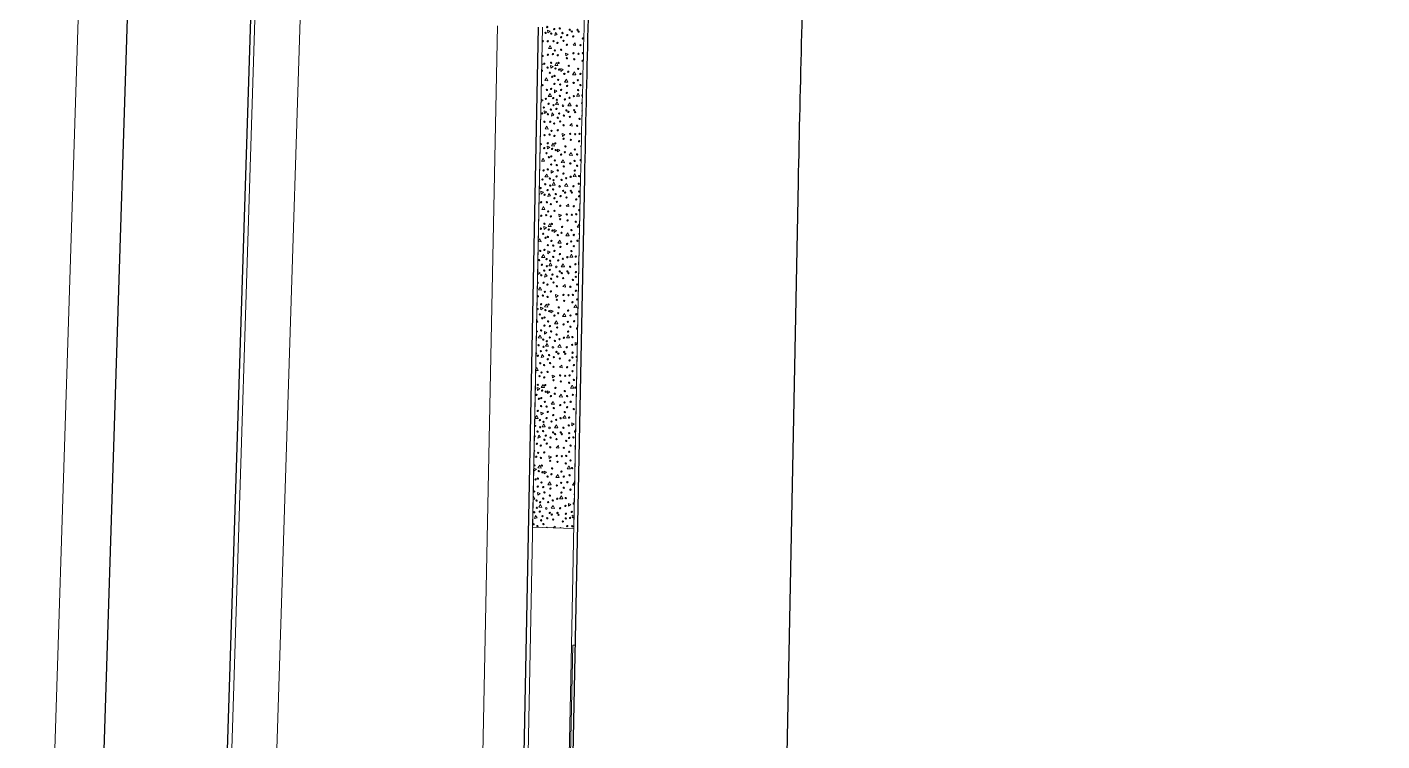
# Model space of a CAD drawing. Extents: x 2536801 to 2538856, y 7112140 to 7131569.
# Drawn here: x 2537932.8 to 2538262.4, y 7119665.7 to 7119839.3 of the extents above; entities that cross this region are included whole.
import ezdxf

# ---------------------------------------------------------------- set-up
doc = ezdxf.new("R2010")
doc.units = 0
doc.header["$LTSCALE"] = 100
doc.header["$MEASUREMENT"] = 0
for name, color, linetype, lineweight in [('D_BOC_FR', 3, 'Continuous', 13), ('D_CTB_1', 2, 'Continuous', 0), ('D_EOS_ML', 7, 'Continuous', 30), ('D_EOT_ML', 7, 'Continuous', 13), ('D_FOC_FR', 3, 'Continuous', 30), ('D_MBGF', 20, 'Continuous', 0), ('D_RIPRAP_1', 7, 'Continuous', 0)]:
    doc.layers.add(name, color=color, linetype=linetype, lineweight=lineweight)
doc.linetypes.add('mbgf', pattern='A,1,-0.5,[46,dgnlstyle-BGELINES.shx,S=0.008,R=0,X=0,Y=0],-0.5,1', length=3)

msp = doc.modelspace()

# ---------------------------------------------------------------- linework, layer by layer
at = {"layer": 'D_BOC_FR', "lineweight": 0}
for p, q in [((2538052.68, 7119041.43), (2538065.54, 7119689.04)), ((2538065.54, 7119689.04), (2538066.2, 7119689.02))]:
    msp.add_line(p, q, dxfattribs=at)
at = {"layer": 'D_CTB_1', "linetype": 'Continuous', "lineweight": 0, "ltscale": 0.025}
for p, q in [((2537937.91, 7118262.38), (2538010.07, 7120527.23)), ((2538040.82, 7118964.46), (2538058.19, 7119839.32)), ((2538065.2, 7119689.05), (2538067.46, 7119802.78))]:
    msp.add_line(p, q, dxfattribs=at)
at = {"layer": 'D_CTB_1', "linetype": 'Continuous', "lineweight": 0, "ltscale": 0.025, "extrusion": (0, 0, -1)}
msp.add_arc((-2544117.27, 7119682.67), 6051, 1.137409, 1.824925, dxfattribs=at)
at = {"layer": 'D_EOS_ML'}
for p, q in [((2537858.55, 7116745.35), (2538220.42, 7128102.78)), ((2537888.54, 7116744.4), (2538250.41, 7128101.82)), ((2538037.33, 7118839.46), (2538057.19, 7119839.34))]:
    msp.add_line(p, q, dxfattribs=at)
at = {"layer": 'D_EOT_ML'}
for p, q in [((2537846.56, 7116745.74), (2538208.43, 7128103.16)), ((2537900.53, 7116744.02), (2538262.4, 7128101.44)), ((2538047.19, 7119839.66), (2538027.34, 7118839.78))]:
    msp.add_line(p, q, dxfattribs=at)
at = {"layer": 'D_FOC_FR'}
for p, q in [((2538053.35, 7119041.42), (2538068.46, 7119802.76)), ((2538106.27, 7119087.56), (2538120.45, 7119801.73))]:
    msp.add_line(p, q, dxfattribs=at)
at = {"layer": 'D_FOC_FR', "extrusion": (0, 0, -1)}
for radius in [6050, 5998]:
    msp.add_arc((-2544117.27, 7119682.67), radius, 1.137409, 1.824925, dxfattribs=at)
at = {"layer": 'D_MBGF', "linetype": 'mbgf', "lineweight": 13, "ltscale": 0.025}
for p, q in [((2538064.97, 7119677.06), (2538065.2, 7119689.05)), ((2538064.47, 7119652.06), (2538064.97, 7119677.06))]:
    msp.add_line(p, q, dxfattribs=at)
at = {"layer": 'D_RIPRAP_1', "color": 7, "lineweight": 0}
for p, q in [((2538055.77, 7119717.7), (2538058.19, 7119839.32)), ((2538067.46, 7119802.78), (2538065.77, 7119717.38)), ((2538065.77, 7119717.38), (2538055.77, 7119717.7))]:
    msp.add_line(p, q, dxfattribs=at)
at = {"layer": 'D_RIPRAP_1', "color": 7, "linetype": 'Continuous', "lineweight": 0}
for p, q in [((2538065.6, 7119834.98), (2538066.12, 7119835.48)), ((2538066.18, 7119834.85), (2538065.6, 7119834.98)), ((2538066.12, 7119835.48), (2538066.18, 7119834.85)), ((2538064.79, 7119815.39), (2538065.3, 7119815.89)), ((2538065.37, 7119815.26), (2538064.79, 7119815.39)), ((2538065.3, 7119815.89), (2538065.37, 7119815.26)), ((2538063.97, 7119795.81), (2538064.49, 7119796.31)), ((2538064.55, 7119795.68), (2538063.97, 7119795.81)), ((2538064.49, 7119796.31), (2538064.55, 7119795.68)), ((2538063.16, 7119776.22), (2538063.68, 7119776.72)), ((2538063.74, 7119776.09), (2538063.16, 7119776.22)), ((2538063.68, 7119776.72), (2538063.74, 7119776.09)), ((2538062.35, 7119756.64), (2538062.87, 7119757.14)), ((2538062.93, 7119756.51), (2538062.35, 7119756.64)), ((2538062.87, 7119757.14), (2538062.93, 7119756.51)), ((2538061.54, 7119737.05), (2538062.05, 7119737.55)), ((2538062.12, 7119736.92), (2538061.54, 7119737.05)), ((2538062.05, 7119737.55), (2538062.12, 7119736.92)), ((2538060.8, 7119717.54), (2538061.24, 7119717.97)), ((2538061.24, 7119717.97), (2538061.28, 7119717.52))]:
    msp.add_line(p, q, dxfattribs=at)
at = {"layer": 'D_RIPRAP_1', "color": 7, "linetype": 'Continuous', "lineweight": 0, "flags": 128}
for points in [[(2538059.47, 7119837.92), (2538059.43, 7119838.59), (2538060.05, 7119838.35)], [(2538061.77, 7119837.51), (2538061.14, 7119837.3), (2538061.34, 7119838.05)], [(2538060.38, 7119834.14), (2538059.6, 7119834.17), (2538060.04, 7119834.86)], [(2538061.92, 7119830), (2538061.14, 7119830.03), (2538061.58, 7119830.73)], [(2538063.83, 7119832.35), (2538063.79, 7119833.02), (2538064.41, 7119832.78)], [(2538060.2, 7119829.32), (2538060.16, 7119829.99), (2538060.78, 7119829.75)], [(2538062.66, 7119828.58), (2538062.62, 7119829.25), (2538063.24, 7119829.01)], [(2538066.27, 7119827.71), (2538065.49, 7119827.75), (2538065.93, 7119828.44)], [(2538059.5, 7119826.31), (2538058.72, 7119826.34), (2538059.16, 7119827.04)], [(2538061.1, 7119823.39), (2538061.07, 7119824.06), (2538061.68, 7119823.82)], [(2538064.34, 7119825.94), (2538063.56, 7119825.97), (2538064, 7119826.66)], [(2538060.36, 7119822.47), (2538059.58, 7119822.5), (2538060.02, 7119823.2)], [(2538062.09, 7119820.46), (2538061.31, 7119820.49), (2538061.75, 7119821.19)], [(2538065.14, 7119820.2), (2538064.36, 7119820.23), (2538064.8, 7119820.93)], [(2538067.19, 7119822.53), (2538066.41, 7119822.56), (2538066.85, 7119823.25)], [(2538058.66, 7119818.34), (2538058.62, 7119819.01), (2538059.24, 7119818.77)], [(2538060.96, 7119817.93), (2538060.33, 7119817.72), (2538060.53, 7119818.47)], [(2538059.57, 7119814.55), (2538058.79, 7119814.58), (2538059.23, 7119815.28)], [(2538061.11, 7119810.41), (2538060.33, 7119810.45), (2538060.77, 7119811.14)], [(2538063.02, 7119812.77), (2538062.98, 7119813.44), (2538063.6, 7119813.2)], [(2538059.38, 7119809.74), (2538059.35, 7119810.41), (2538059.96, 7119810.16)], [(2538061.84, 7119808.99), (2538061.81, 7119809.66), (2538062.42, 7119809.42)], [(2538065.46, 7119808.13), (2538064.68, 7119808.16), (2538065.12, 7119808.85)], [(2538058.68, 7119806.72), (2538057.91, 7119806.76), (2538058.34, 7119807.45)], [(2538060.29, 7119803.81), (2538060.25, 7119804.48), (2538060.87, 7119804.24)], [(2538063.53, 7119806.35), (2538062.75, 7119806.38), (2538063.19, 7119807.08)], [(2538059.55, 7119802.89), (2538058.77, 7119802.92), (2538059.21, 7119803.61)], [(2538061.28, 7119800.88), (2538060.5, 7119800.91), (2538060.94, 7119801.6)], [(2538064.33, 7119800.61), (2538063.55, 7119800.65), (2538063.99, 7119801.34)], [(2538066.38, 7119802.94), (2538065.6, 7119802.97), (2538066.04, 7119803.67)], [(2538057.84, 7119798.75), (2538057.81, 7119799.42), (2538058.42, 7119799.18)], [(2538060.15, 7119798.34), (2538059.51, 7119798.13), (2538059.72, 7119798.88)], [(2538058.76, 7119794.96), (2538057.98, 7119795), (2538058.42, 7119795.69)], [(2538060.29, 7119790.83), (2538059.52, 7119790.86), (2538059.95, 7119791.56)], [(2538062.2, 7119793.18), (2538062.17, 7119793.85), (2538062.78, 7119793.61)], [(2538058.57, 7119790.15), (2538058.54, 7119790.82), (2538059.15, 7119790.58)], [(2538061.03, 7119789.41), (2538060.99, 7119790.08), (2538061.61, 7119789.84)], [(2538064.65, 7119788.54), (2538063.87, 7119788.58), (2538064.31, 7119789.27)], [(2538059.48, 7119784.22), (2538059.44, 7119784.89), (2538060.06, 7119784.65)], [(2538062.71, 7119786.77), (2538061.94, 7119786.8), (2538062.38, 7119787.49)], [(2538058.73, 7119783.3), (2538057.96, 7119783.33), (2538058.4, 7119784.03)], [(2538060.47, 7119781.29), (2538059.69, 7119781.32), (2538060.13, 7119782.02)], [(2538063.51, 7119781.03), (2538062.74, 7119781.06), (2538063.18, 7119781.76)], [(2538065.57, 7119783.36), (2538064.79, 7119783.39), (2538065.23, 7119784.08)], [(2538059.34, 7119778.76), (2538058.7, 7119778.55), (2538058.91, 7119779.3)], [(2538057.94, 7119775.38), (2538057.17, 7119775.41), (2538057.6, 7119776.11)], [(2538059.48, 7119771.24), (2538058.7, 7119771.28), (2538059.14, 7119771.97)], [(2538061.39, 7119773.6), (2538061.35, 7119774.27), (2538061.97, 7119774.03)], [(2538066.59, 7119771.07), (2538065.81, 7119771.11), (2538066.25, 7119771.8)], [(2538057.76, 7119770.57), (2538057.72, 7119771.24), (2538058.34, 7119770.99)], [(2538060.22, 7119769.82), (2538060.18, 7119770.49), (2538060.8, 7119770.25)], [(2538063.83, 7119768.96), (2538063.06, 7119768.99), (2538063.49, 7119769.68)], [(2538058.66, 7119764.64), (2538058.63, 7119765.31), (2538059.24, 7119765.07)], [(2538061.9, 7119767.18), (2538061.12, 7119767.21), (2538061.56, 7119767.91)], [(2538057.92, 7119763.72), (2538057.14, 7119763.75), (2538057.58, 7119764.44)], [(2538059.65, 7119761.71), (2538058.88, 7119761.74), (2538059.31, 7119762.43)], [(2538062.7, 7119761.44), (2538061.92, 7119761.48), (2538062.36, 7119762.17)], [(2538064.75, 7119763.77), (2538063.98, 7119763.8), (2538064.41, 7119764.5)], [(2538058.52, 7119759.17), (2538057.89, 7119758.96), (2538058.09, 7119759.71)], [(2538056.95, 7119750.98), (2538056.91, 7119751.65), (2538057.53, 7119751.41)], [(2538058.67, 7119751.66), (2538057.89, 7119751.69), (2538058.33, 7119752.39)], [(2538060.58, 7119754.01), (2538060.54, 7119754.68), (2538061.16, 7119754.44)], [(2538065.77, 7119751.49), (2538065, 7119751.52), (2538065.43, 7119752.22)], [(2538059.4, 7119750.24), (2538059.37, 7119750.91), (2538059.99, 7119750.67)], [(2538061.09, 7119747.6), (2538060.31, 7119747.63), (2538060.75, 7119748.32)], [(2538063.02, 7119749.37), (2538062.24, 7119749.41), (2538062.68, 7119750.1)], [(2538057.85, 7119745.05), (2538057.81, 7119745.72), (2538058.43, 7119745.48)], [(2538057.11, 7119744.13), (2538056.33, 7119744.16), (2538056.77, 7119744.86)], [(2538058.84, 7119742.12), (2538058.06, 7119742.15), (2538058.5, 7119742.85)], [(2538061.89, 7119741.86), (2538061.11, 7119741.89), (2538061.55, 7119742.59)], [(2538063.94, 7119744.19), (2538063.16, 7119744.22), (2538063.6, 7119744.91)], [(2538065.32, 7119742.39), (2538065.28, 7119743.06), (2538065.9, 7119742.82)], [(2538057.71, 7119739.59), (2538057.07, 7119739.38), (2538057.28, 7119740.12)], [(2538059.76, 7119734.43), (2538059.73, 7119735.1), (2538060.34, 7119734.86)], [(2538056.13, 7119731.39), (2538056.1, 7119732.06), (2538056.71, 7119731.82)], [(2538057.85, 7119732.07), (2538057.08, 7119732.11), (2538057.52, 7119732.8)], [(2538064.96, 7119731.9), (2538064.18, 7119731.94), (2538064.62, 7119732.63)], [(2538058.59, 7119730.65), (2538058.56, 7119731.32), (2538059.17, 7119731.08)], [(2538060.28, 7119728.01), (2538059.5, 7119728.04), (2538059.94, 7119728.74)], [(2538062.21, 7119729.79), (2538061.43, 7119729.82), (2538061.87, 7119730.51)], [(2538057.04, 7119725.47), (2538057, 7119726.14), (2538057.62, 7119725.9)], [(2538063.13, 7119724.6), (2538062.35, 7119724.63), (2538062.79, 7119725.33)], [(2538058.03, 7119722.54), (2538057.25, 7119722.57), (2538057.69, 7119723.26)], [(2538061.07, 7119722.27), (2538060.3, 7119722.31), (2538060.74, 7119723)], [(2538064.51, 7119722.8), (2538064.47, 7119723.47), (2538065.09, 7119723.23)], [(2538056.9, 7119720), (2538056.26, 7119719.79), (2538056.47, 7119720.54)]]:
    msp.add_lwpolyline(points, close=True, dxfattribs=at)
for points in [[(2538058.01, 7119830.63), (2538058.18, 7119830.28), (2538058.01, 7119830.29)], [(2538057.84, 7119821.79), (2538058.31, 7119821.61), (2538057.83, 7119821.25)], [(2538067.64, 7119810.27), (2538067.43, 7119810.28), (2538067.65, 7119810.62)], [(2538057.45, 7119802.04), (2538057.49, 7119802.02), (2538057.44, 7119801.99)], [(2538067.22, 7119790.67), (2538066.62, 7119790.69), (2538067.06, 7119791.39), (2538067.23, 7119791.02)], [(2538057.15, 7119787.26), (2538057.53, 7119787.87), (2538057.87, 7119787.14), (2538057.15, 7119787.17)], [(2538067.04, 7119781.63), (2538066.95, 7119781.56), (2538066.91, 7119782.23), (2538067.05, 7119782.17)], [(2538057, 7119779.83), (2538057.61, 7119779.6), (2538057.03, 7119779.17), (2538057, 7119779.7)], [(2538056.77, 7119768.17), (2538057.06, 7119767.55), (2538056.76, 7119767.57)], [(2538066.66, 7119762.36), (2538066.13, 7119761.97), (2538066.1, 7119762.64), (2538066.66, 7119762.42)], [(2538056.61, 7119760.08), (2538056.8, 7119760.01), (2538056.61, 7119759.87)], [(2538056.53, 7119756.11), (2538056.79, 7119756.52), (2538057.13, 7119755.79), (2538056.53, 7119755.82)], [(2538066.37, 7119747.55), (2538066.31, 7119747.55), (2538066.37, 7119747.63)], [(2538066.22, 7119740.16), (2538066.22, 7119740.22), (2538066.22, 7119740.21)], [(2538056.15, 7119736.58), (2538056.32, 7119736.21), (2538056.14, 7119736.22)], [(2538065.98, 7119727.95), (2538065.5, 7119727.97), (2538065.94, 7119728.66), (2538065.99, 7119728.56)], [(2538055.92, 7119725.21), (2538055.96, 7119725.27), (2538056.29, 7119724.55), (2538055.91, 7119724.56)], [(2538065.82, 7119720.24), (2538065.44, 7119719.96), (2538065.4, 7119720.63), (2538065.83, 7119720.46)]]:
    msp.add_lwpolyline(points, dxfattribs=at)
at = {"layer": 'D_RIPRAP_1', "color": 7, "linetype": 'Continuous', "lineweight": 0}
for centre, radius in [((2538058.92, 7119837.93), 0.163), ((2538059.33, 7119839.37), 0.163), ((2538060.32, 7119837.75), 0.163), ((2538061.04, 7119838.87), 0.163), ((2538062.38, 7119839.03), 0.163), ((2538063.02, 7119837.91), 0.163), ((2538064.21, 7119837.41), 0.163), ((2538064.81, 7119838.69), 0.163), ((2538065.29, 7119838.28), 0.163), ((2538066.69, 7119838.69), 0.163), ((2538066.95, 7119838.25), 0.163), ((2538059.44, 7119835.9), 0.163), ((2538060.88, 7119835.92), 0.163), ((2538061.82, 7119835.48), 0.163), ((2538062.68, 7119833.83), 0.163), ((2538062.7, 7119836.89), 0.163), ((2538063.29, 7119835.98), 0.163), ((2538064.11, 7119835.06), 0.163), ((2538065.65, 7119837.07), 0.163), ((2538067.39, 7119834.95), 0.163), ((2538068.02, 7119836.61), 0.163), ((2538058.21, 7119832.33), 0.163), ((2538059.5, 7119832.64), 0.163), ((2538060.27, 7119830.68), 0.163), ((2538060.72, 7119832.78), 0.163), ((2538061.18, 7119833.69), 0.163), ((2538061.87, 7119832.48), 0.163), ((2538062.1, 7119830.63), 0.163), ((2538064.11, 7119831.78), 0.163), ((2538065.69, 7119832.97), 0.163), ((2538065.89, 7119831.51), 0.163), ((2538066.94, 7119832.87), 0.163), ((2538067.91, 7119831.17), 0.163), ((2538068.02, 7119832.98), 0.163), ((2538058.59, 7119830.45), 0.163), ((2538059.41, 7119829.49), 0.163), ((2538059.96, 7119828.24), 0.163), ((2538060.56, 7119827.28), 0.163), ((2538061.12, 7119827.47), 0.163), ((2538061.33, 7119829.28), 0.163), ((2538062.22, 7119829.01), 0.163), ((2538063.49, 7119827.94), 0.163), ((2538064.43, 7119828.5), 0.163), ((2538064.57, 7119829.92), 0.163), ((2538066.85, 7119829.16), 0.163), ((2538067.4, 7119827.95), 0.163), ((2538058.2, 7119825.22), 0.163), ((2538059.25, 7119824.08), 0.163), ((2538060.26, 7119824.32), 0.163), ((2538061.09, 7119825.51), 0.163), ((2538061.99, 7119826.51), 0.163), ((2538062.44, 7119825.38), 0.163), ((2538062.71, 7119824.08), 0.163), ((2538064.15, 7119825.04), 0.163), ((2538065.76, 7119825.77), 0.163), ((2538066.78, 7119826.4), 0.163), ((2538066.83, 7119824.04), 0.163), ((2538067.4, 7119825.23), 0.163), ((2538058.99, 7119821.86), 0.163), ((2538059.67, 7119820.71), 0.163), ((2538060.81, 7119822.09), 0.163), ((2538061.66, 7119821.69), 0.163), ((2538062.41, 7119822.61), 0.163), ((2538063.63, 7119821.76), 0.163), ((2538064.06, 7119823.32), 0.163), ((2538064.75, 7119822.16), 0.163), ((2538065.84, 7119822.55), 0.163), ((2538058.11, 7119818.35), 0.163), ((2538058.51, 7119819.79), 0.163), ((2538059.5, 7119818.16), 0.163), ((2538060.23, 7119819.29), 0.163), ((2538060.86, 7119820.36), 0.163), ((2538061.57, 7119819.44), 0.163), ((2538061.89, 7119817.31), 0.163), ((2538062.21, 7119818.33), 0.163), ((2538063.15, 7119820.2), 0.199), ((2538063.4, 7119817.83), 0.163), ((2538063.99, 7119819.1), 0.163), ((2538064.47, 7119818.7), 0.163), ((2538064.83, 7119817.49), 0.163), ((2538065.88, 7119819.11), 0.163), ((2538066.13, 7119818.67), 0.163), ((2538066.52, 7119820.23), 0.163), ((2538058.63, 7119816.32), 0.163), ((2538060.07, 7119816.34), 0.163), ((2538060.37, 7119814.1), 0.163), ((2538061.01, 7119815.9), 0.163), ((2538061.87, 7119814.24), 0.163), ((2538062.47, 7119816.4), 0.163), ((2538063.3, 7119815.48), 0.163), ((2538066.58, 7119815.36), 0.163), ((2538067.21, 7119817.02), 0.163), ((2538058.69, 7119813.06), 0.163), ((2538059.46, 7119811.1), 0.163), ((2538059.9, 7119813.2), 0.163), ((2538061.06, 7119812.89), 0.163), ((2538061.28, 7119811.05), 0.163), ((2538063.3, 7119812.19), 0.163), ((2538064.88, 7119813.38), 0.163), ((2538065.08, 7119811.93), 0.163), ((2538066.13, 7119813.29), 0.163), ((2538067.09, 7119811.58), 0.163), ((2538067.21, 7119813.39), 0.163), ((2538058.6, 7119809.91), 0.163), ((2538059.15, 7119808.65), 0.163), ((2538059.75, 7119807.69), 0.163), ((2538060.31, 7119807.88), 0.163), ((2538060.51, 7119809.7), 0.163), ((2538061.41, 7119809.42), 0.163), ((2538062.68, 7119808.35), 0.163), ((2538063.61, 7119808.92), 0.163), ((2538063.76, 7119810.34), 0.163), ((2538066.04, 7119809.58), 0.163), ((2538066.59, 7119808.37), 0.163), ((2538058.44, 7119804.49), 0.163), ((2538059.45, 7119804.73), 0.163), ((2538060.28, 7119805.93), 0.163), ((2538061.18, 7119806.92), 0.163), ((2538061.63, 7119805.8), 0.163), ((2538061.9, 7119804.5), 0.163), ((2538063.34, 7119805.45), 0.163), ((2538064.95, 7119806.19), 0.163), ((2538065.97, 7119806.81), 0.163), ((2538066.02, 7119804.46), 0.163), ((2538066.59, 7119805.64), 0.163), ((2538058.17, 7119802.28), 0.163), ((2538058.86, 7119801.12), 0.163), ((2538060, 7119802.51), 0.163), ((2538060.85, 7119802.1), 0.163), ((2538061.6, 7119803.02), 0.163), ((2538062.81, 7119802.17), 0.163), ((2538063.25, 7119803.73), 0.163), ((2538063.93, 7119802.58), 0.163), ((2538065.03, 7119802.96), 0.163), ((2538067.01, 7119801.24), 0.163), ((2538067.09, 7119803.12), 0.163), ((2538057.7, 7119800.2), 0.163), ((2538058.69, 7119798.58), 0.163), ((2538059.41, 7119799.7), 0.163), ((2538060.05, 7119800.78), 0.163), ((2538060.75, 7119799.86), 0.163), ((2538061.08, 7119797.72), 0.163), ((2538061.4, 7119798.74), 0.163), ((2538062.34, 7119800.61), 0.199), ((2538062.59, 7119798.24), 0.163), ((2538063.18, 7119799.52), 0.163), ((2538063.66, 7119799.11), 0.163), ((2538064.02, 7119797.9), 0.163), ((2538065.06, 7119799.52), 0.163), ((2538065.32, 7119799.08), 0.163), ((2538065.71, 7119800.65), 0.163), ((2538067.09, 7119798.19), 0.163), ((2538067.13, 7119799.33), 0.163), ((2538057.82, 7119796.73), 0.163), ((2538059.26, 7119796.75), 0.163), ((2538059.56, 7119794.52), 0.163), ((2538060.2, 7119796.31), 0.163), ((2538061.06, 7119794.66), 0.163), ((2538061.66, 7119796.81), 0.163), ((2538062.49, 7119795.89), 0.163), ((2538065.77, 7119795.78), 0.163), ((2538066.4, 7119797.44), 0.163), ((2538067.11, 7119794.81), 0.163), ((2538057.87, 7119793.47), 0.163), ((2538058.65, 7119791.51), 0.163), ((2538059.09, 7119793.61), 0.163), ((2538060.24, 7119793.31), 0.163), ((2538060.47, 7119791.46), 0.163), ((2538062.48, 7119792.61), 0.163), ((2538064.07, 7119793.8), 0.163), ((2538064.27, 7119792.34), 0.163), ((2538065.31, 7119793.7), 0.163), ((2538066.28, 7119792), 0.163), ((2538066.4, 7119793.81), 0.163), ((2538057.79, 7119790.32), 0.163), ((2538058.34, 7119789.07), 0.163), ((2538058.93, 7119788.11), 0.163), ((2538059.49, 7119788.3), 0.163), ((2538059.7, 7119790.11), 0.163), ((2538060.6, 7119789.84), 0.163), ((2538061.87, 7119788.77), 0.163), ((2538062.8, 7119789.33), 0.163), ((2538062.95, 7119790.75), 0.163), ((2538065.22, 7119789.99), 0.163), ((2538065.78, 7119788.78), 0.163), ((2538057.63, 7119784.9), 0.163), ((2538058.63, 7119785.15), 0.163), ((2538059.47, 7119786.34), 0.163), ((2538060.36, 7119787.34), 0.163), ((2538060.81, 7119786.21), 0.163), ((2538061.08, 7119784.91), 0.163), ((2538062.53, 7119785.87), 0.163), ((2538064.14, 7119786.6), 0.163), ((2538065.15, 7119787.23), 0.163), ((2538065.21, 7119784.87), 0.163), ((2538065.77, 7119786.06), 0.163), ((2538066.66, 7119787.39), 0.163), ((2538057.36, 7119782.69), 0.163), ((2538058.05, 7119781.54), 0.163), ((2538059.18, 7119782.92), 0.163), ((2538059.23, 7119781.19), 0.163), ((2538060.03, 7119782.52), 0.163), ((2538060.78, 7119783.43), 0.163), ((2538061.53, 7119781.03), 0.199), ((2538062, 7119782.59), 0.163), ((2538062.43, 7119784.14), 0.163), ((2538063.12, 7119782.99), 0.163), ((2538064.22, 7119783.38), 0.163), ((2538064.9, 7119781.06), 0.163), ((2538066.2, 7119781.65), 0.163), ((2538066.28, 7119783.53), 0.163), ((2538057.88, 7119778.99), 0.163), ((2538058.6, 7119780.12), 0.163), ((2538059.94, 7119780.27), 0.163), ((2538060.26, 7119778.14), 0.163), ((2538060.59, 7119779.16), 0.163), ((2538061.77, 7119778.66), 0.163), ((2538062.37, 7119779.93), 0.163), ((2538062.85, 7119779.53), 0.163), ((2538063.21, 7119778.32), 0.163), ((2538064.25, 7119779.94), 0.163), ((2538064.51, 7119779.49), 0.163), ((2538065.59, 7119777.85), 0.163), ((2538066.28, 7119778.6), 0.163), ((2538066.31, 7119779.75), 0.163), ((2538058.44, 7119777.17), 0.163), ((2538058.74, 7119774.93), 0.163), ((2538059.38, 7119776.73), 0.163), ((2538060.24, 7119775.07), 0.163), ((2538060.85, 7119777.23), 0.163), ((2538061.68, 7119776.31), 0.163), ((2538064.95, 7119776.19), 0.163), ((2538066.3, 7119775.23), 0.163), ((2538066.64, 7119776.74), 0.163), ((2538057.06, 7119773.88), 0.163), ((2538057.84, 7119771.93), 0.163), ((2538058.28, 7119774.03), 0.163), ((2538059.43, 7119773.72), 0.163), ((2538059.66, 7119771.88), 0.163), ((2538061.67, 7119773.02), 0.163), ((2538062.13, 7119771.17), 0.163), ((2538063.25, 7119774.21), 0.163), ((2538063.45, 7119772.75), 0.163), ((2538064.5, 7119774.12), 0.163), ((2538065.47, 7119772.41), 0.163), ((2538065.59, 7119774.22), 0.163), ((2538066.62, 7119773.12), 0.163), ((2538057.53, 7119769.48), 0.163), ((2538058.12, 7119768.52), 0.163), ((2538058.68, 7119768.71), 0.163), ((2538058.89, 7119770.53), 0.163), ((2538059.78, 7119770.25), 0.163), ((2538061.06, 7119769.18), 0.163), ((2538061.99, 7119769.75), 0.163), ((2538064.41, 7119770.41), 0.163), ((2538064.97, 7119769.2), 0.163), ((2538066.41, 7119769.5), 0.163), ((2538057.82, 7119765.56), 0.163), ((2538058.65, 7119766.75), 0.163), ((2538059.55, 7119767.75), 0.163), ((2538060, 7119766.63), 0.163), ((2538060.27, 7119765.33), 0.163), ((2538061.62, 7119764.56), 0.163), ((2538061.71, 7119766.28), 0.163), ((2538063.32, 7119767.02), 0.163), ((2538064.34, 7119767.64), 0.163), ((2538064.39, 7119765.29), 0.163), ((2538064.96, 7119766.47), 0.163), ((2538065.85, 7119767.81), 0.163), ((2538057.23, 7119761.95), 0.163), ((2538058.37, 7119763.34), 0.163), ((2538058.42, 7119761.61), 0.163), ((2538059.22, 7119762.93), 0.163), ((2538059.97, 7119763.85), 0.163), ((2538060.71, 7119761.44), 0.199), ((2538061.19, 7119763), 0.163), ((2538062.31, 7119763.41), 0.163), ((2538063.4, 7119763.79), 0.163), ((2538064.09, 7119761.47), 0.163), ((2538065.38, 7119762.07), 0.163), ((2538065.46, 7119763.95), 0.163), ((2538057.07, 7119759.41), 0.163), ((2538057.79, 7119760.53), 0.163), ((2538059.13, 7119760.69), 0.163), ((2538059.45, 7119758.55), 0.163), ((2538059.77, 7119759.57), 0.163), ((2538060.96, 7119759.07), 0.163), ((2538061.55, 7119760.35), 0.163), ((2538062.03, 7119759.94), 0.163), ((2538062.39, 7119758.73), 0.163), ((2538063.44, 7119760.35), 0.163), ((2538063.7, 7119759.91), 0.163), ((2538064.77, 7119758.27), 0.163), ((2538065.46, 7119759.02), 0.163), ((2538065.5, 7119760.16), 0.163), ((2538057.63, 7119757.58), 0.163), ((2538057.93, 7119755.34), 0.163), ((2538058.57, 7119757.14), 0.163), ((2538059.43, 7119755.48), 0.163), ((2538060.03, 7119757.64), 0.163), ((2538060.86, 7119756.72), 0.163), ((2538064.14, 7119756.61), 0.163), ((2538065.48, 7119755.64), 0.163), ((2538065.83, 7119757.15), 0.163), ((2538057.02, 7119752.34), 0.163), ((2538057.47, 7119754.44), 0.163), ((2538058.62, 7119754.14), 0.163), ((2538058.84, 7119752.29), 0.163), ((2538060.86, 7119753.44), 0.163), ((2538061.32, 7119751.58), 0.163), ((2538062.44, 7119754.63), 0.163), ((2538062.64, 7119753.17), 0.163), ((2538063.69, 7119754.53), 0.163), ((2538064.65, 7119752.83), 0.163), ((2538064.77, 7119754.64), 0.163), ((2538065.81, 7119753.53), 0.163), ((2538066.18, 7119751.66), 0.163), ((2538056.71, 7119749.89), 0.163), ((2538057.31, 7119748.94), 0.163), ((2538057.87, 7119749.13), 0.163), ((2538058.08, 7119750.94), 0.163), ((2538058.74, 7119748.17), 0.163), ((2538058.97, 7119750.67), 0.163), ((2538060.24, 7119749.6), 0.163), ((2538061.17, 7119750.16), 0.163), ((2538063.6, 7119750.82), 0.163), ((2538064.15, 7119749.61), 0.163), ((2538065.03, 7119748.22), 0.163), ((2538065.59, 7119749.91), 0.163), ((2538057.01, 7119745.98), 0.163), ((2538057.84, 7119747.17), 0.163), ((2538059.19, 7119747.04), 0.163), ((2538059.46, 7119745.74), 0.163), ((2538060.81, 7119744.97), 0.163), ((2538060.9, 7119746.7), 0.163), ((2538062.51, 7119747.43), 0.163), ((2538063.53, 7119748.06), 0.163), ((2538063.58, 7119745.7), 0.163), ((2538064.15, 7119746.89), 0.163), ((2538065.79, 7119746.43), 0.163), ((2538057.56, 7119743.75), 0.163), ((2538057.61, 7119742.02), 0.163), ((2538058.41, 7119743.34), 0.163), ((2538059.16, 7119744.26), 0.163), ((2538059.9, 7119741.86), 0.199), ((2538060.37, 7119743.42), 0.163), ((2538061.49, 7119743.82), 0.163), ((2538062.59, 7119744.21), 0.163), ((2538063.27, 7119741.89), 0.163), ((2538064.57, 7119742.48), 0.163), ((2538064.65, 7119744.36), 0.163), ((2538056.98, 7119740.95), 0.163), ((2538058.32, 7119741.1), 0.163), ((2538058.64, 7119738.97), 0.163), ((2538058.96, 7119739.99), 0.163), ((2538060.15, 7119739.49), 0.163), ((2538060.74, 7119740.76), 0.163), ((2538061.22, 7119740.36), 0.163), ((2538061.58, 7119739.15), 0.163), ((2538062.62, 7119740.77), 0.163), ((2538062.88, 7119740.32), 0.163), ((2538063.96, 7119738.68), 0.163), ((2538064.65, 7119739.43), 0.163), ((2538064.69, 7119740.58), 0.163), ((2538065.7, 7119739.56), 0.163), ((2538056.82, 7119738), 0.163), ((2538057.12, 7119735.76), 0.163), ((2538057.76, 7119737.55), 0.163), ((2538058.62, 7119735.9), 0.163), ((2538059.22, 7119738.06), 0.163), ((2538060.05, 7119737.14), 0.163), ((2538061.63, 7119735.04), 0.163), ((2538062.88, 7119734.95), 0.163), ((2538063.33, 7119737.02), 0.163), ((2538063.96, 7119735.05), 0.163), ((2538064.67, 7119736.06), 0.163), ((2538065.02, 7119737.57), 0.163), ((2538056.65, 7119734.86), 0.163), ((2538057.81, 7119734.55), 0.163), ((2538058.03, 7119732.71), 0.163), ((2538060.04, 7119733.85), 0.163), ((2538060.51, 7119732), 0.163), ((2538061.83, 7119733.58), 0.163), ((2538063.84, 7119733.24), 0.163), ((2538064.99, 7119733.95), 0.163), ((2538065.37, 7119732.08), 0.163), ((2538056.49, 7119729.35), 0.163), ((2538057.05, 7119729.54), 0.163), ((2538057.26, 7119731.36), 0.163), ((2538057.92, 7119728.58), 0.163), ((2538058.16, 7119731.08), 0.163), ((2538059.43, 7119730.01), 0.163), ((2538060.36, 7119730.58), 0.163), ((2538062.72, 7119728.47), 0.163), ((2538062.79, 7119731.23), 0.163), ((2538063.34, 7119730.02), 0.163), ((2538064.22, 7119728.64), 0.163), ((2538064.78, 7119730.33), 0.163), ((2538056.19, 7119726.39), 0.163), ((2538057.03, 7119727.58), 0.163), ((2538058.37, 7119727.46), 0.163), ((2538058.64, 7119726.16), 0.163), ((2538060, 7119725.39), 0.163), ((2538060.09, 7119727.11), 0.163), ((2538061.7, 7119727.85), 0.163), ((2538062.77, 7119726.12), 0.163), ((2538063.34, 7119727.3), 0.163), ((2538064.98, 7119726.84), 0.163), ((2538056.74, 7119724.17), 0.163), ((2538056.8, 7119722.44), 0.163), ((2538057.6, 7119723.76), 0.163), ((2538058.35, 7119724.68), 0.163), ((2538059.09, 7119722.27), 0.199), ((2538059.56, 7119723.83), 0.163), ((2538060.68, 7119724.24), 0.163), ((2538061.78, 7119724.62), 0.163), ((2538062.46, 7119722.3), 0.163), ((2538063.76, 7119722.9), 0.163), ((2538063.84, 7119724.78), 0.163), ((2538056.16, 7119721.36), 0.163), ((2538057.5, 7119721.52), 0.163), ((2538057.82, 7119719.38), 0.163), ((2538058.15, 7119720.4), 0.163), ((2538058.41, 7119718.47), 0.163), ((2538059.33, 7119719.9), 0.163), ((2538059.93, 7119721.18), 0.163), ((2538060.41, 7119720.77), 0.163), ((2538060.77, 7119719.56), 0.163), ((2538061.81, 7119721.18), 0.163), ((2538062.07, 7119720.74), 0.163), ((2538063.15, 7119719.1), 0.163), ((2538063.84, 7119719.85), 0.163), ((2538063.87, 7119720.99), 0.163), ((2538064.89, 7119719.97), 0.163), ((2538065.29, 7119721.41), 0.163), ((2538056.01, 7119718.41), 0.163), ((2538056.94, 7119717.97), 0.163), ((2538064.2, 7119717.98), 0.163), ((2538065.41, 7119717.94), 0.163)]:
    msp.add_circle(centre, radius, dxfattribs=at)
at = {"layer": 'D_RIPRAP_1', "color": 7, "lineweight": 0}
msp.add_arc((2544117.27, 7119682.67), 6051, 178.175075, 178.862591, dxfattribs=at)
at = {"layer": 'D_RIPRAP_1', "color": 7, "linetype": 'Continuous', "lineweight": 0}
for centre, start, end in [((2538058.23, 7119835.94), 223.5193, 134.2059), ((2538058, 7119828.71), 260.613, 97.1121), ((2538067.82, 7119820.83), 54.5556, 302.4533), ((2538067.9, 7119822.7), 66.0872, 290.9218), ((2538067.9, 7119817.77), 112.3867, 244.6222), ((2538067.94, 7119818.92), 115.3642, 241.6447), ((2538057.78, 7119810.87), 196.289, 161.4362), ((2538057.38, 7119805.63), 322.77, 34.9552), ((2538067.47, 7119806.98), 58.2882, 298.7207), ((2538057.29, 7119798.76), 300.8425, 56.8827), ((2538067.46, 7119796.32), 137.0441, 220.6811), ((2538067.22, 7119789.08), 99.0818, 258.6434), ((2538056.89, 7119780.62), 323.5104, 34.2148), ((2538057, 7119777.15), 250.2347, 107.4905), ((2538056.97, 7119770.74), 202.4645, 155.2607), ((2538067, 7119771.25), 169.9894, 187.7357), ((2538056.81, 7119765.32), 231.8203, 125.9049), ((2538066.61, 7119766.01), 38.1358, 319.5894), ((2538056.55, 7119763.1), 318.26, 39.4651), ((2538066.51, 7119759.14), 59.1472, 298.578), ((2538056.42, 7119742.37), 186.1155, 171.6097), ((2538056.25, 7119739.82), 253.7215, 104.0037), ((2538066.11, 7119741), 37.4479, 320.2773), ((2538066.22, 7119737.53), 109.555, 248.1702), ((2538056.21, 7119732.76), 209.7981, 147.9271), ((2538055.9, 7119730.31), 316.9044, 40.8207), ((2538066.19, 7119731.12), 160.7191, 197.0061), ((2538066.04, 7119725.7), 128.3816, 229.3436), ((2538065.77, 7119723.48), 42.3677, 315.3574), ((2538059.24, 7119717.55), 11.3893, 164.9608), ((2538062.52, 7119717.44), 14.8772, 161.473)]:
    msp.add_arc(centre, 0.163, start, end, dxfattribs=at)

doc.saveas('drawing.dxf')
